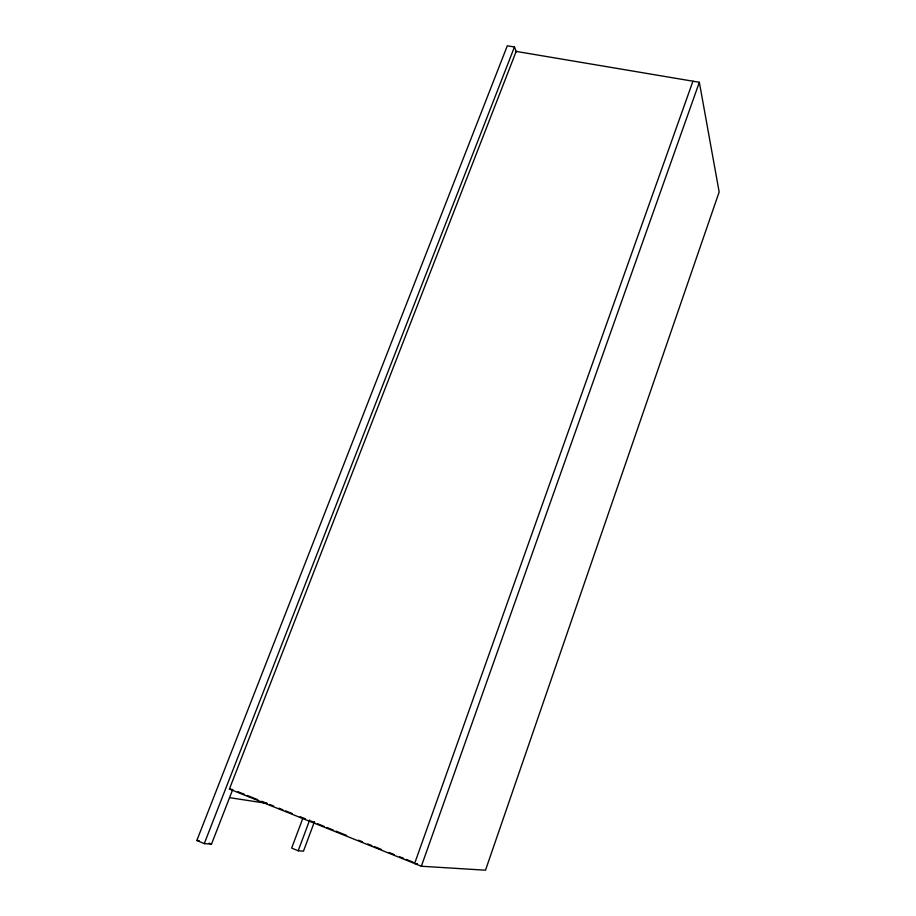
<?xml version="1.0" encoding="UTF-8"?>
<svg xmlns="http://www.w3.org/2000/svg" width="916" height="916" viewBox="0 0 916 916"><rect width="100%" height="100%" fill="white"/><g stroke="black" fill="none" stroke-linecap="round" stroke-linejoin="round"><path stroke-width="1.37" d="M421.349 866.238L699.343 82.28L516.177 51.41L229.412 789.031L421.349 866.238L485.503 870.2L719.163 191.982L699.343 82.28M692.943 81.192L414.605 863.525L417.433 863.708M314.463 821.698L303.459 851.182L298.181 850.781L291.654 848.09L302.715 818.652M298.181 850.781L309.7 819.992M204.268 843.625L514.448 46.991L507.315 45.8L196.837 840.499L204.268 843.625L211.493 844.174L232.698 789.546M196.837 840.499L199.264 840.693M229.55 797.653L267.22 803.447M229.412 789.031L232.515 789.546M237.828 791.687L244.458 794.355M247.102 795.42L257.717 799.679M261.701 801.282L267.003 803.412M269.659 804.477L273.632 806.08M278.945 808.21L282.918 809.813M285.574 810.878L292.204 813.545M300.162 816.751L305.475 818.881M310.776 821.011L314.749 822.614M317.405 823.679L324.035 826.347M326.691 827.411L333.321 830.079M335.977 831.144L346.591 835.415M358.522 840.212L362.507 841.815M367.808 843.945L371.793 845.548M374.438 846.613L381.079 849.281M389.037 852.475L394.338 854.605M399.639 856.746L403.624 858.338M406.28 859.414L412.91 862.082M209.043 843.144L211.493 844.174M514.448 46.991L516.315 51.777"/></g></svg>
